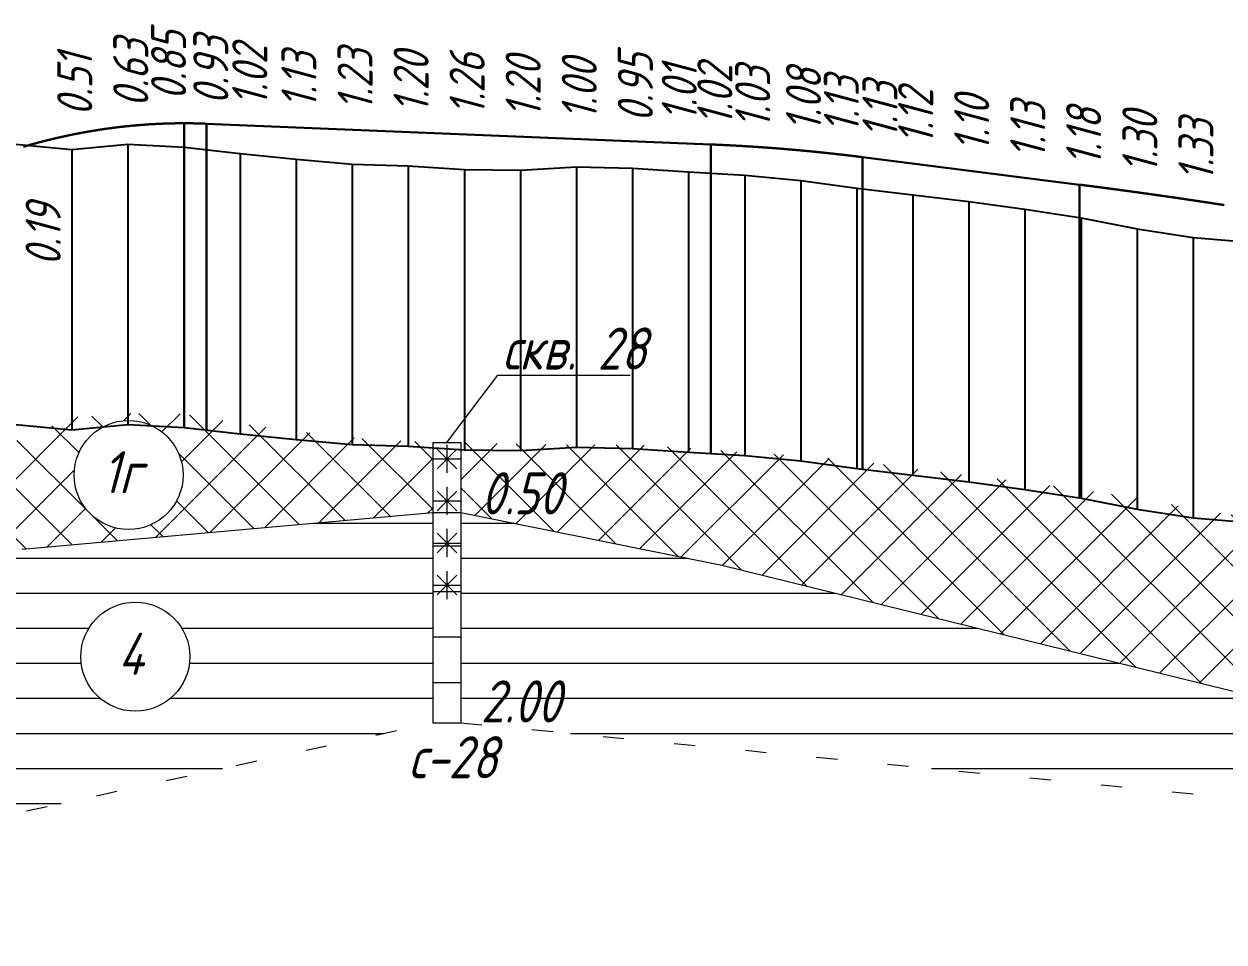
# Model space of a CAD drawing. Extents: x 2172 to 5772, y -842 to -248.
# Drawn here: x 4177.2 to 4262.8, y -535.3 to -469.8 of the extents above; entities that cross this region are included whole.
import ezdxf

# ---------------------------------------------------------------- set-up
doc = ezdxf.new("R2010")
doc.units = 0
doc.header["$MEASUREMENT"] = 0
doc.linetypes.add('CONTI', pattern=[0])
doc.linetypes.add('STROT', pattern=[1.7, 0.5, -1.2])
doc.layers.add('геология', color=7, linetype='CONTINUOUS', lineweight=20)
doc.layers.add('КРАСНЫЙ_ПРОФИЛЬ', color=1, linetype='CONTINUOUS', lineweight=30)
doc.layers.add('РАБОЧИЕ_ОТМЕТКИ', color=1, linetype='CONTINUOUS')
doc.layers.add('ЧЕРНЫЙ_ПРОФИЛЬ', color=7, linetype='CONTINUOUS')
doc.styles.add('ГОСТ', font='gost.TTF', dxfattribs={"oblique": 15, "height": 1})
pattern_1 = [(45, (2171.596, -930.374), (-1.767767, 1.767767), []), (135, (2171.596, -930.374), (-1.767767, -1.767767), [])]

msp = doc.modelspace()

# ---------------------------------------------------------------- hatches: boundary and pattern name
at = {"layer": 'геология', "linetype": 'Continuous'}
h = msp.add_hatch(dxfattribs=at)
h.set_pattern_fill('ANSI37', color=1, scale=20, style=0)
h.set_pattern_definition(pattern_1)
edge = h.paths.add_edge_path()
edge.add_arc((4184.64, -501.943), 3.89, 0, 360)
h.paths.add_polyline_path([(4206.34, -499.612), (4204.596, -499.543), (4200.596, -499.283), (4196.596, -498.823), (4192.596, -498.273), (4188.596, -497.573), (4184.596, -497.553), (4180.596, -497.833), (4176.596, -499.503), (4172.596, -501.773), (4168.596, -503.503), (4164.596, -505.423), (4160.596, -507.373), (4156.596, -508.833), (4152.596, -510.323), (4148.596, -511.893), (4147.966, -512.128), (4147.46, -512.401), (4147.46, -514.401), (4160.379, -511.776), (4177.043, -507.226), (4206.34, -504.612)])
h = msp.add_hatch(dxfattribs=at)
h.set_pattern_fill('ANSI37', color=1, scale=20, style=0)
h.set_pattern_definition(pattern_1)
h.paths.add_polyline_path([(4267.378, -505.253), (4264.596, -505.003), (4260.596, -504.333), (4256.596, -503.603), (4252.596, -502.973), (4248.596, -502.453), (4244.596, -501.983), (4240.596, -501.473), (4236.596, -500.943), (4232.596, -500.573), (4228.596, -500.323), (4224.596, -500.013), (4220.596, -499.773), (4216.596, -499.803), (4212.596, -499.733), (4208.596, -499.643), (4208.34, -499.637), (4208.34, -504.612), (4226.977, -508.369), (4267.378, -518.343)])
h.paths.add_polyline_path([(4292.596, -510.303), (4288.596, -509.363), (4284.596, -508.403), (4280.596, -507.463), (4276.596, -506.513), (4272.596, -505.843), (4269.378, -505.457), (4269.378, -518.343), (4296.619, -522.645, -0.307915), (4300.942, -523.328), (4327.219, -527.478), (4327.219, -513.41), (4324.596, -513.233), (4320.596, -513.053), (4316.596, -512.943), (4312.596, -512.663), (4308.596, -512.343), (4304.596, -511.913), (4300.596, -511.553), (4296.596, -511.123)])
h.paths.add_polyline_path([(4302.136, -516.888, -1), (4294.356, -516.888, -1)], flags=16)
h.paths.add_polyline_path([(4356.596, -515.563), (4352.596, -515.393), (4348.596, -515.303), (4344.596, -515.113), (4340.596, -514.873), (4336.596, -514.453), (4332.596, -513.993), (4329.219, -513.579), (4329.219, -527.478), (4356.596, -525.134)])
h.paths.add_polyline_path([(4209.016, -505.499), (4217.541, -505.499), (4217.541, -500.995), (4209.016, -500.995)], flags=25)
h.paths.add_polyline_path([(4295.605, -518.936), (4300.911, -518.936), (4300.911, -514.436), (4295.605, -514.436)], flags=8)
h.paths.add_polyline_path([(4270.054, -518.96), (4277.935, -518.96), (4277.935, -514.457), (4270.054, -514.457)], flags=25)
h.paths.add_polyline_path([(4329.895, -528.141), (4337.99, -528.141), (4337.99, -523.638), (4329.895, -523.638)], flags=9)
h = msp.add_hatch(dxfattribs=at)
h.set_pattern_fill('ANSI31', scale=20, angle=135, style=0)
h.set_pattern_definition([(180, (2171.596, -930.374), (-4e-16, -2.5), [])])
h.paths.add_polyline_path([(4356.596, -525.134), (4329.219, -527.478), (4329.219, -533.478), (4356.596, -535.259)])
h.paths.add_polyline_path([(4327.219, -527.478), (4300.942, -523.328, -0.207078), (4302.169, -526.164, -0.285159), (4300.004, -529.65), (4327.219, -533.478)])
h.paths.add_polyline_path([(4296.619, -522.645), (4269.378, -518.343), (4269.378, -525.343), (4295.658, -529.039, -0.210979), (4294.388, -526.164, -0.290268)])
h.paths.add_polyline_path([(4226.977, -508.369), (4208.34, -504.612), (4208.34, -519.612), (4267.378, -525.343), (4267.378, -518.343)])
h.paths.add_polyline_path([(4206.34, -504.612), (4177.043, -507.226), (4147.46, -519.401), (4147.46, -532.401), (4206.34, -519.612)])
h.paths.add_polyline_path([(4181.228, -514.904, -1), (4189.009, -514.904, -1)], flags=16)
h.paths.add_polyline_path([(4329.895, -534.211), (4338.635, -534.211), (4338.635, -529.705), (4329.895, -529.705)], flags=25)
h.paths.add_polyline_path([(4329.895, -528.141), (4337.99, -528.141), (4337.99, -523.638), (4329.895, -523.638)], flags=9)
h.paths.add_polyline_path([(4270.054, -526.077), (4278.794, -526.077), (4278.794, -521.57), (4270.054, -521.57)], flags=25)
h.paths.add_polyline_path([(4209.016, -520.345), (4217.756, -520.345), (4217.756, -515.839), (4209.016, -515.839)], flags=25)
h.paths.add_polyline_path([(4183.133, -516.953), (4187.368, -516.953), (4187.368, -512.45), (4183.133, -512.45)], flags=8)
h.paths.add_polyline_path([(4148.136, -520.406), (4156.875, -520.406), (4156.875, -515.902), (4148.136, -515.902)], flags=24)
h.paths.add_polyline_path([(4148.136, -533.135), (4156.876, -533.135), (4156.876, -528.628), (4148.136, -528.628)], flags=9)
h = msp.add_hatch(dxfattribs=at)
h.set_pattern_fill('ANSI31', scale=26, angle=135, style=0)
h.set_pattern_definition([(180, (5857.5143, -2963.9997), (-7e-16, -3.25), [])])
h.paths.add_polyline_path([(4208.34, -504.612), (4206.34, -504.612), (4206.34, -519.612), (4208.34, -519.612)])

# ---------------------------------------------------------------- linework, layer by layer
at = {"layer": 'геология', "color": 7, "linetype": 'Continuous'}
for p, q in [((4207.34, -499.612), (4210.986, -494.811)), ((4210.986, -494.811), (4220.431, -494.811)), ((4206.34, -499.612), (4208.34, -499.612)), ((4177.043, -507.226), (4206.34, -504.612)), ((4206.34, -504.612), (4208.34, -504.612)), ((4206.34, -504.612), (4208.34, -504.612)), ((4208.34, -504.612), (4226.977, -508.369)), ((4226.977, -508.369), (4267.378, -518.343)), ((4206.34, -519.612), (4208.34, -519.612)), ((4206.34, -519.612), (4208.34, -519.612)), ((4206.34, -519.612), (4208.34, -519.612))]:
    msp.add_line(p, q, dxfattribs=at)
at = {"layer": 'геология', "color": 7, "linetype": 'Continuous', "ltscale": 5}
for p, q in [((4206.34, -499.612), (4206.34, -519.612)), ((4208.34, -499.612), (4208.34, -519.612))]:
    msp.add_line(p, q, dxfattribs=at)
at = {"layer": 'геология', "color": 1, "linetype": 'Continuous'}
for p, q in [((4207.356, -499.794), (4207.356, -501.794)), ((4206.356, -500.794), (4208.356, -500.794)), ((4206.649, -501.502), (4208.064, -500.087)), ((4208.064, -501.502), (4206.649, -500.087)), ((4206.649, -504.502), (4208.064, -503.087)), ((4208.064, -504.502), (4206.649, -503.087)), ((4207.356, -502.794), (4207.356, -504.794)), ((4206.356, -503.794), (4208.356, -503.794)), ((4207.356, -505.794), (4207.356, -507.794)), ((4206.356, -506.794), (4208.356, -506.794)), ((4206.649, -507.502), (4208.064, -506.087)), ((4208.064, -507.502), (4206.649, -506.087)), ((4206.649, -510.502), (4208.064, -509.087)), ((4208.064, -510.502), (4206.649, -509.087)), ((4207.356, -508.794), (4207.356, -510.794)), ((4206.356, -509.794), (4208.356, -509.794))]:
    msp.add_line(p, q, dxfattribs=at)
at = {"layer": 'геология', "color": 7, "linetype": 'STROT', "ltscale": 3}
for p, q in [((4147.46, -532.401), (4206.34, -519.612)), ((4208.34, -519.612), (4267.378, -525.343))]:
    msp.add_line(p, q, dxfattribs=at)
at = {"layer": 'геология', "color": 7, "linetype": 'Continuous'}
for centre in [(4184.64, -501.943), (4185.119, -514.904)]:
    msp.add_circle(centre, 3.89, dxfattribs=at)
at = {"layer": 'КРАСНЫЙ_ПРОФИЛЬ'}
for p, q in [((4188.597, -476.847), (4188.597, -498.558)), ((4190.207, -476.88), (4190.207, -498.743)), ((4190.207, -476.88), (4226.172, -478.358)), ((4226.172, -478.358), (4226.172, -500.405)), ((4237.002, -479.267), (4237.002, -501.522)), ((4237.002, -479.267), (4252.492, -481.23)), ((4252.492, -481.23), (4252.492, -503.597))]:
    msp.add_line(p, q, dxfattribs=at)
for points in [[(4177.149, -478.519), (4177.189, -478.507), (4177.229, -478.495), (4177.269, -478.484), (4177.309, -478.472), (4177.349, -478.461), (4177.389, -478.449), (4177.429, -478.438), (4177.469, -478.427), (4177.508, -478.415), (4177.548, -478.404), (4177.588, -478.393), (4177.628, -478.382), (4177.668, -478.371), (4177.708, -478.359), (4177.748, -478.348), (4177.788, -478.337), (4177.828, -478.326), (4177.868, -478.315), (4177.908, -478.304), (4177.948, -478.294), (4177.988, -478.283), (4178.028, -478.272), (4178.068, -478.261), (4178.107, -478.251), (4178.147, -478.24), (4178.187, -478.229), (4178.227, -478.219), (4178.267, -478.208), (4178.307, -478.198), (4178.347, -478.187), (4178.387, -478.177), (4178.427, -478.166), (4178.467, -478.156), (4178.507, -478.146), (4178.547, -478.135), (4178.587, -478.125), (4178.627, -478.115), (4178.667, -478.105), (4178.706, -478.095), (4178.746, -478.085), (4178.786, -478.075), (4178.826, -478.065), (4178.866, -478.055), (4178.906, -478.045), (4178.946, -478.035), (4178.986, -478.025), (4179.026, -478.015), (4179.066, -478.006), (4179.106, -477.996), (4179.146, -477.986), (4179.186, -477.977), (4179.226, -477.967), (4179.266, -477.958), (4179.305, -477.948), (4179.345, -477.939), (4179.385, -477.929), (4179.425, -477.92), (4179.465, -477.911), (4179.505, -477.901), (4179.545, -477.892), (4179.585, -477.883), (4179.625, -477.874), (4179.665, -477.865), (4179.705, -477.856), (4179.745, -477.847), (4179.785, -477.838), (4179.825, -477.829), (4179.865, -477.82), (4179.904, -477.811), (4179.944, -477.802), (4179.984, -477.793), (4180.024, -477.784), (4180.064, -477.776), (4180.104, -477.767), (4180.144, -477.758), (4180.184, -477.75), (4180.224, -477.741), (4180.264, -477.733), (4180.304, -477.724), (4180.344, -477.716), (4180.384, -477.707), (4180.424, -477.699), (4180.464, -477.691), (4180.499, -477.683), (4180.504, -477.683), (4180.543, -477.674), (4180.583, -477.666), (4180.623, -477.658), (4180.663, -477.65), (4180.703, -477.642), (4180.743, -477.634), (4180.783, -477.626), (4180.823, -477.618), (4180.863, -477.61), (4180.903, -477.602), (4180.943, -477.594), (4180.983, -477.587), (4181.023, -477.579), (4181.063, -477.571), (4181.103, -477.563), (4181.142, -477.556), (4181.182, -477.548), (4181.222, -477.541), (4181.262, -477.533), (4181.302, -477.526), (4181.342, -477.518), (4181.382, -477.511), (4181.422, -477.504), (4181.462, -477.496), (4181.502, -477.489), (4181.542, -477.482), (4181.582, -477.475), (4181.622, -477.468), (4181.662, -477.461), (4181.702, -477.453), (4181.741, -477.446), (4181.781, -477.44), (4181.821, -477.433), (4181.861, -477.426), (4181.901, -477.419), (4181.941, -477.412), (4181.981, -477.405), (4182.021, -477.399), (4182.061, -477.392), (4182.101, -477.385), (4182.141, -477.379), (4182.181, -477.372), (4182.221, -477.366), (4182.261, -477.359), (4182.301, -477.353), (4182.34, -477.346), (4182.38, -477.34), (4182.42, -477.334), (4182.46, -477.327), (4182.5, -477.321), (4182.54, -477.315), (4182.58, -477.309), (4182.62, -477.303), (4182.66, -477.297), (4182.7, -477.291), (4182.74, -477.285), (4182.78, -477.279), (4182.82, -477.273), (4182.86, -477.267), (4182.9, -477.261), (4182.939, -477.255), (4182.979, -477.25), (4183.019, -477.244), (4183.059, -477.238), (4183.099, -477.233), (4183.139, -477.227), (4183.179, -477.221), (4183.219, -477.216), (4183.259, -477.21), (4183.299, -477.205), (4183.339, -477.2), (4183.379, -477.194), (4183.419, -477.189), (4183.459, -477.184), (4183.499, -477.179), (4183.538, -477.173), (4183.578, -477.168), (4183.618, -477.163), (4183.658, -477.158), (4183.698, -477.153), (4183.738, -477.148), (4183.778, -477.143), (4183.818, -477.138), (4183.858, -477.133), (4183.898, -477.129), (4183.938, -477.124), (4183.978, -477.119), (4184.018, -477.114), (4184.058, -477.11), (4184.098, -477.105), (4184.137, -477.101), (4184.177, -477.096), (4184.217, -477.092), (4184.257, -477.087), (4184.297, -477.083), (4184.337, -477.078), (4184.377, -477.074), (4184.417, -477.07), (4184.457, -477.066), (4184.497, -477.061), (4184.499, -477.061), (4184.537, -477.057), (4184.577, -477.053), (4184.617, -477.049), (4184.657, -477.045), (4184.697, -477.041), (4184.737, -477.037), (4184.776, -477.033), (4184.816, -477.029), (4184.856, -477.025), (4184.896, -477.022), (4184.936, -477.018), (4184.976, -477.014), (4185.016, -477.011), (4185.056, -477.007), (4185.096, -477.003), (4185.136, -477), (4185.176, -476.996), (4185.216, -476.993), (4185.256, -476.989), (4185.296, -476.986), (4185.336, -476.983), (4185.375, -476.979), (4185.415, -476.976), (4185.455, -476.973), (4185.495, -476.97), (4185.535, -476.967), (4185.575, -476.963), (4185.615, -476.96), (4185.655, -476.957), (4185.695, -476.954), (4185.735, -476.951), (4185.775, -476.949), (4185.815, -476.946), (4185.855, -476.943), (4185.895, -476.94), (4185.935, -476.937), (4185.974, -476.935), (4186.014, -476.932), (4186.054, -476.929), (4186.094, -476.927), (4186.134, -476.924), (4186.174, -476.922), (4186.214, -476.919), (4186.254, -476.917), (4186.294, -476.915), (4186.334, -476.912), (4186.374, -476.91), (4186.414, -476.908), (4186.454, -476.906), (4186.494, -476.903), (4186.534, -476.901), (4186.573, -476.899), (4186.613, -476.897), (4186.653, -476.895), (4186.693, -476.893), (4186.733, -476.891), (4186.773, -476.889), (4186.813, -476.888), (4186.853, -476.886), (4186.893, -476.884), (4186.933, -476.882), (4186.973, -476.881), (4187.013, -476.879), (4187.053, -476.877), (4187.093, -476.876), (4187.133, -476.874), (4187.172, -476.873), (4187.212, -476.871), (4187.252, -476.87), (4187.292, -476.869), (4187.332, -476.867), (4187.372, -476.866), (4187.412, -476.865), (4187.452, -476.864), (4187.492, -476.863), (4187.532, -476.861), (4187.572, -476.86), (4187.612, -476.859), (4187.652, -476.858), (4187.692, -476.857), (4187.732, -476.857), (4187.771, -476.856), (4187.811, -476.855), (4187.851, -476.854), (4187.891, -476.853), (4187.931, -476.853), (4187.971, -476.852), (4188.011, -476.851), (4188.051, -476.851), (4188.091, -476.85), (4188.131, -476.85), (4188.171, -476.849), (4188.211, -476.849), (4188.251, -476.848), (4188.291, -476.848), (4188.331, -476.848), (4188.37, -476.848), (4188.41, -476.847), (4188.45, -476.847), (4188.49, -476.847), (4188.499, -476.847), (4188.53, -476.847), (4188.57, -476.847), (4188.61, -476.847), (4188.65, -476.847), (4188.69, -476.847), (4188.73, -476.847), (4188.77, -476.847), (4188.81, -476.848), (4188.85, -476.848), (4188.89, -476.848), (4188.93, -476.848), (4188.97, -476.849), (4189.009, -476.849), (4189.049, -476.85), (4189.089, -476.85), (4189.129, -476.851), (4189.169, -476.851), (4189.209, -476.852), (4189.249, -476.852), (4189.289, -476.853), (4189.329, -476.854), (4189.369, -476.855), (4189.409, -476.855), (4189.449, -476.856), (4189.489, -476.857), (4189.529, -476.858), (4189.569, -476.859), (4189.608, -476.86), (4189.648, -476.861), (4189.688, -476.862), (4189.728, -476.863), (4189.768, -476.864), (4189.808, -476.866), (4189.848, -476.867), (4189.888, -476.868), (4189.928, -476.87), (4189.968, -476.871), (4190.008, -476.872), (4190.048, -476.874), (4190.088, -476.875), (4190.128, -476.877), (4190.168, -476.878), (4190.207, -476.88)], [(4226.172, -478.358), (4226.212, -478.359), (4226.252, -478.361), (4226.291, -478.363), (4226.331, -478.364), (4226.371, -478.366), (4226.411, -478.368), (4226.451, -478.37), (4226.491, -478.371), (4226.531, -478.373), (4226.571, -478.375), (4226.611, -478.377), (4226.651, -478.378), (4226.691, -478.38), (4226.731, -478.382), (4226.771, -478.384), (4226.811, -478.386), (4226.851, -478.388), (4226.891, -478.389), (4226.931, -478.391), (4226.971, -478.393), (4227.011, -478.395), (4227.051, -478.397), (4227.091, -478.399), (4227.131, -478.401), (4227.171, -478.403), (4227.211, -478.405), (4227.251, -478.407), (4227.291, -478.409), (4227.331, -478.411), (4227.371, -478.413), (4227.411, -478.415), (4227.451, -478.417), (4227.49, -478.419), (4227.53, -478.421), (4227.57, -478.423), (4227.61, -478.425), (4227.65, -478.427), (4227.69, -478.429), (4227.73, -478.431), (4227.77, -478.434), (4227.81, -478.436), (4227.85, -478.438), (4227.89, -478.44), (4227.93, -478.442), (4227.97, -478.444), (4228.01, -478.447), (4228.05, -478.449), (4228.09, -478.451), (4228.13, -478.453), (4228.17, -478.456), (4228.21, -478.458), (4228.25, -478.46), (4228.29, -478.463), (4228.33, -478.465), (4228.37, -478.467), (4228.41, -478.47), (4228.45, -478.472), (4228.49, -478.474), (4228.499, -478.475), (4228.53, -478.477), (4228.57, -478.479), (4228.61, -478.481), (4228.65, -478.484), (4228.689, -478.486), (4228.729, -478.489), (4228.769, -478.491), (4228.809, -478.494), (4228.849, -478.496), (4228.889, -478.499), (4228.929, -478.501), (4228.969, -478.504), (4229.009, -478.506), (4229.049, -478.509), (4229.089, -478.511), (4229.129, -478.514), (4229.169, -478.516), (4229.209, -478.519), (4229.249, -478.522), (4229.289, -478.524), (4229.329, -478.527), (4229.369, -478.53), (4229.409, -478.532), (4229.449, -478.535), (4229.489, -478.538), (4229.529, -478.54), (4229.569, -478.543), (4229.609, -478.546), (4229.649, -478.548), (4229.689, -478.551), (4229.729, -478.554), (4229.769, -478.557), (4229.809, -478.56), (4229.848, -478.562), (4229.888, -478.565), (4229.928, -478.568), (4229.968, -478.571), (4230.008, -478.574), (4230.048, -478.577), (4230.088, -478.579), (4230.128, -478.582), (4230.168, -478.585), (4230.208, -478.588), (4230.248, -478.591), (4230.288, -478.594), (4230.328, -478.597), (4230.368, -478.6), (4230.408, -478.603), (4230.448, -478.606), (4230.488, -478.609), (4230.528, -478.612), (4230.568, -478.615), (4230.608, -478.618), (4230.648, -478.621), (4230.688, -478.624), (4230.728, -478.627), (4230.768, -478.63), (4230.808, -478.633), (4230.848, -478.636), (4230.888, -478.64), (4230.928, -478.643), (4230.968, -478.646), (4231.008, -478.649), (4231.047, -478.652), (4231.087, -478.655), (4231.127, -478.659), (4231.167, -478.662), (4231.207, -478.665), (4231.247, -478.668), (4231.287, -478.671), (4231.327, -478.675), (4231.367, -478.678), (4231.407, -478.681), (4231.447, -478.685), (4231.487, -478.688), (4231.527, -478.691), (4231.567, -478.695), (4231.607, -478.698), (4231.647, -478.701), (4231.687, -478.705), (4231.727, -478.708), (4231.767, -478.711), (4231.807, -478.715), (4231.847, -478.718), (4231.887, -478.722), (4231.927, -478.725), (4231.967, -478.729), (4232.007, -478.732), (4232.047, -478.736), (4232.087, -478.739), (4232.127, -478.743), (4232.167, -478.746), (4232.206, -478.75), (4232.246, -478.753), (4232.286, -478.757), (4232.326, -478.76), (4232.366, -478.764), (4232.406, -478.768), (4232.446, -478.771), (4232.486, -478.775), (4232.499, -478.776), (4232.526, -478.779), (4232.566, -478.782), (4232.606, -478.786), (4232.646, -478.79), (4232.686, -478.793), (4232.726, -478.797), (4232.766, -478.801), (4232.806, -478.804), (4232.846, -478.808), (4232.886, -478.812), (4232.926, -478.816), (4232.966, -478.819), (4233.006, -478.823), (4233.046, -478.827), (4233.086, -478.831), (4233.126, -478.835), (4233.166, -478.839), (4233.206, -478.842), (4233.246, -478.846), (4233.286, -478.85), (4233.326, -478.854), (4233.366, -478.858), (4233.405, -478.862), (4233.445, -478.866), (4233.485, -478.87), (4233.525, -478.874), (4233.565, -478.878), (4233.605, -478.882), (4233.645, -478.886), (4233.685, -478.89), (4233.725, -478.894), (4233.765, -478.898), (4233.805, -478.902), (4233.845, -478.906), (4233.885, -478.91), (4233.925, -478.914), (4233.965, -478.918), (4234.005, -478.922), (4234.045, -478.926), (4234.085, -478.931), (4234.125, -478.935), (4234.165, -478.939), (4234.205, -478.943), (4234.245, -478.947), (4234.285, -478.951), (4234.325, -478.956), (4234.365, -478.96), (4234.405, -478.964), (4234.445, -478.968), (4234.485, -478.973), (4234.525, -478.977), (4234.564, -478.981), (4234.604, -478.985), (4234.644, -478.99), (4234.684, -478.994), (4234.724, -478.998), (4234.764, -479.003), (4234.804, -479.007), (4234.844, -479.012), (4234.884, -479.016), (4234.924, -479.02), (4234.964, -479.025), (4235.004, -479.029), (4235.044, -479.034), (4235.084, -479.038), (4235.124, -479.042), (4235.164, -479.047), (4235.204, -479.051), (4235.244, -479.056), (4235.284, -479.06), (4235.324, -479.065), (4235.364, -479.07), (4235.404, -479.074), (4235.444, -479.079), (4235.484, -479.083), (4235.524, -479.088), (4235.564, -479.092), (4235.604, -479.097), (4235.644, -479.102), (4235.684, -479.106), (4235.724, -479.111), (4235.763, -479.116), (4235.803, -479.12), (4235.843, -479.125), (4235.883, -479.13), (4235.923, -479.134), (4235.963, -479.139), (4236.003, -479.144), (4236.043, -479.149), (4236.083, -479.153), (4236.123, -479.158), (4236.163, -479.163), (4236.203, -479.168), (4236.243, -479.173), (4236.283, -479.177), (4236.323, -479.182), (4236.363, -479.187), (4236.403, -479.192), (4236.443, -479.197), (4236.483, -479.202), (4236.499, -479.204), (4236.523, -479.207), (4236.563, -479.212), (4236.603, -479.217), (4236.643, -479.222), (4236.683, -479.226), (4236.723, -479.231), (4236.763, -479.236), (4236.803, -479.241), (4236.843, -479.246), (4236.883, -479.251), (4236.922, -479.256), (4236.962, -479.262), (4237.002, -479.267)], [(4252.492, -481.23), (4252.499, -481.23), (4252.532, -481.235), (4252.572, -481.24), (4252.612, -481.245), (4252.652, -481.25), (4252.692, -481.255), (4252.732, -481.26), (4252.772, -481.265), (4252.812, -481.27), (4252.852, -481.275), (4252.892, -481.28), (4252.932, -481.286), (4252.972, -481.291), (4253.012, -481.296), (4253.052, -481.301), (4253.092, -481.306), (4253.132, -481.311), (4253.172, -481.316), (4253.212, -481.321), (4253.252, -481.327), (4253.292, -481.332), (4253.332, -481.337), (4253.372, -481.342), (4253.412, -481.347), (4253.452, -481.352), (4253.492, -481.358), (4253.531, -481.363), (4253.571, -481.368), (4253.611, -481.373), (4253.651, -481.378), (4253.691, -481.383), (4253.731, -481.389), (4253.771, -481.394), (4253.811, -481.399), (4253.851, -481.404), (4253.891, -481.41), (4253.931, -481.415), (4253.971, -481.42), (4254.011, -481.425), (4254.051, -481.43), (4254.091, -481.436), (4254.131, -481.441), (4254.171, -481.446), (4254.211, -481.451), (4254.251, -481.457), (4254.291, -481.462), (4254.331, -481.467), (4254.371, -481.472), (4254.411, -481.478), (4254.451, -481.483), (4254.491, -481.488), (4254.531, -481.494), (4254.571, -481.499), (4254.61, -481.504), (4254.65, -481.51), (4254.69, -481.515), (4254.73, -481.52), (4254.77, -481.525), (4254.81, -481.531), (4254.85, -481.536), (4254.89, -481.541), (4254.93, -481.547), (4254.97, -481.552), (4255.01, -481.557), (4255.05, -481.563), (4255.09, -481.568), (4255.13, -481.573), (4255.17, -481.579), (4255.21, -481.584), (4255.25, -481.59), (4255.29, -481.595), (4255.33, -481.6), (4255.37, -481.606), (4255.41, -481.611), (4255.45, -481.616), (4255.49, -481.622), (4255.53, -481.627), (4255.57, -481.633), (4255.61, -481.638), (4255.65, -481.644), (4255.689, -481.649), (4255.729, -481.654), (4255.769, -481.66), (4255.809, -481.665), (4255.849, -481.671), (4255.889, -481.676), (4255.929, -481.682), (4255.969, -481.687), (4256.009, -481.692), (4256.049, -481.698), (4256.089, -481.703), (4256.129, -481.709), (4256.169, -481.714), (4256.209, -481.72), (4256.249, -481.725), (4256.289, -481.731), (4256.329, -481.736), (4256.369, -481.742), (4256.409, -481.747), (4256.449, -481.753), (4256.489, -481.758), (4256.499, -481.76), (4256.529, -481.764), (4256.569, -481.769), (4256.609, -481.775), (4256.649, -481.78), (4256.689, -481.786), (4256.729, -481.791), (4256.769, -481.797), (4256.808, -481.802), (4256.848, -481.808), (4256.888, -481.814), (4256.928, -481.819), (4256.968, -481.825), (4257.008, -481.83), (4257.048, -481.836), (4257.088, -481.841), (4257.128, -481.847), (4257.168, -481.853), (4257.208, -481.858), (4257.248, -481.864), (4257.288, -481.869), (4257.328, -481.875), (4257.368, -481.88), (4257.408, -481.886), (4257.448, -481.892), (4257.488, -481.897), (4257.528, -481.903), (4257.568, -481.909), (4257.608, -481.914), (4257.648, -481.92), (4257.688, -481.925), (4257.728, -481.931), (4257.768, -481.937), (4257.808, -481.942), (4257.848, -481.948), (4257.887, -481.954), (4257.927, -481.959), (4257.967, -481.965), (4258.007, -481.971), (4258.047, -481.976), (4258.087, -481.982), (4258.127, -481.988), (4258.167, -481.994), (4258.207, -481.999), (4258.247, -482.005), (4258.287, -482.011), (4258.327, -482.016), (4258.367, -482.022), (4258.407, -482.028), (4258.447, -482.033), (4258.487, -482.039), (4258.527, -482.045), (4258.567, -482.051), (4258.607, -482.056), (4258.647, -482.062), (4258.687, -482.068), (4258.727, -482.074), (4258.767, -482.079), (4258.807, -482.085), (4258.847, -482.091), (4258.887, -482.097), (4258.927, -482.103), (4258.967, -482.108), (4259.006, -482.114), (4259.046, -482.12), (4259.086, -482.126), (4259.126, -482.131), (4259.166, -482.137), (4259.206, -482.143), (4259.246, -482.149), (4259.286, -482.155), (4259.326, -482.161), (4259.366, -482.166), (4259.406, -482.172), (4259.446, -482.178), (4259.486, -482.184), (4259.526, -482.19), (4259.566, -482.196), (4259.606, -482.201), (4259.646, -482.207), (4259.686, -482.213), (4259.726, -482.219), (4259.766, -482.225), (4259.806, -482.231), (4259.846, -482.237), (4259.886, -482.243), (4259.926, -482.248), (4259.966, -482.254), (4260.006, -482.26), (4260.046, -482.266), (4260.085, -482.272), (4260.125, -482.278), (4260.165, -482.284), (4260.205, -482.29), (4260.245, -482.296), (4260.285, -482.302), (4260.325, -482.308), (4260.365, -482.313), (4260.405, -482.319), (4260.445, -482.325), (4260.485, -482.331), (4260.499, -482.333), (4260.525, -482.337), (4260.565, -482.343), (4260.605, -482.349), (4260.645, -482.355), (4260.685, -482.361), (4260.725, -482.367), (4260.765, -482.373), (4260.805, -482.379), (4260.845, -482.385), (4260.885, -482.391), (4260.925, -482.397), (4260.965, -482.403), (4261.005, -482.409), (4261.045, -482.415), (4261.085, -482.421), (4261.125, -482.427), (4261.165, -482.433), (4261.204, -482.439), (4261.244, -482.445), (4261.284, -482.451), (4261.324, -482.457), (4261.364, -482.463), (4261.404, -482.469), (4261.444, -482.475), (4261.484, -482.482), (4261.524, -482.488), (4261.564, -482.494), (4261.604, -482.5), (4261.644, -482.506), (4261.684, -482.512), (4261.724, -482.518), (4261.764, -482.524), (4261.804, -482.53), (4261.844, -482.536), (4261.884, -482.542), (4261.924, -482.549), (4261.964, -482.555), (4262.004, -482.561), (4262.044, -482.567), (4262.084, -482.573), (4262.124, -482.579), (4262.164, -482.585), (4262.204, -482.591), (4262.244, -482.598), (4262.283, -482.604), (4262.323, -482.61), (4262.363, -482.616), (4262.403, -482.622), (4262.443, -482.628), (4262.483, -482.635), (4262.523, -482.641), (4262.563, -482.647), (4262.603, -482.653), (4262.643, -482.659), (4262.683, -482.665), (4262.723, -482.672), (4262.763, -482.678), (4262.803, -482.684)]]:
    msp.add_lwpolyline(points, dxfattribs=at)
at = {"layer": 'ЧЕРНЫЙ_ПРОФИЛЬ'}
for p, q in [((4176.596, -478.333), (4180.596, -478.714)), ((4180.596, -478.714), (4184.596, -478.337)), ((4184.596, -478.337), (4184.596, -498.337)), ((4184.596, -478.337), (4188.596, -478.555)), ((4188.596, -478.555), (4188.596, -498.555)), ((4188.596, -478.555), (4192.596, -479.014)), ((4180.596, -478.714), (4180.596, -498.714)), ((4192.596, -479.014), (4192.596, -499.014)), ((4192.596, -479.014), (4196.596, -479.415)), ((4196.596, -479.415), (4196.596, -499.415)), ((4196.596, -479.415), (4200.596, -479.763)), ((4200.596, -479.763), (4200.596, -499.763)), ((4200.596, -479.763), (4204.596, -479.879)), ((4204.596, -479.879), (4204.596, -499.879)), ((4204.596, -479.879), (4208.596, -480.149)), ((4208.596, -480.149), (4208.596, -500.149)), ((4208.596, -480.149), (4212.596, -480.201)), ((4212.596, -480.201), (4216.596, -479.964)), ((4212.596, -480.201), (4212.596, -500.201)), ((4216.596, -479.964), (4216.596, -499.964)), ((4216.596, -479.964), (4220.596, -480.04)), ((4220.596, -480.04), (4220.596, -500.04)), ((4220.596, -480.04), (4224.596, -480.316)), ((4224.596, -480.316), (4224.596, -500.316)), ((4224.596, -480.316), (4228.596, -480.547)), ((4228.596, -480.547), (4228.596, -500.547)), ((4228.596, -480.547), (4232.596, -480.937)), ((4232.596, -480.937), (4232.596, -500.937)), ((4232.596, -480.937), (4236.596, -481.469)), ((4236.596, -481.469), (4236.596, -501.469)), ((4236.596, -481.469), (4240.596, -481.95)), ((4240.596, -481.95), (4240.596, -501.95)), ((4240.596, -481.95), (4244.596, -482.429)), ((4244.596, -482.429), (4244.596, -502.429)), ((4244.596, -482.429), (4248.596, -482.981)), ((4248.596, -482.981), (4248.596, -502.981)), ((4248.596, -482.981), (4252.596, -483.605)), ((4252.596, -483.605), (4252.596, -503.605)), ((4252.596, -483.605), (4256.596, -484.368)), ((4256.596, -484.368), (4256.596, -504.368)), ((4256.596, -484.368), (4260.596, -484.996)), ((4260.596, -484.996), (4260.596, -504.996)), ((4260.596, -484.996), (4264.596, -485.333)), ((4176.596, -498.333), (4180.596, -498.714)), ((4180.596, -498.714), (4184.596, -498.337)), ((4184.596, -498.337), (4188.596, -498.555)), ((4188.596, -498.555), (4192.596, -499.014)), ((4192.596, -499.014), (4196.596, -499.415)), ((4196.596, -499.415), (4200.596, -499.763)), ((4200.596, -499.763), (4204.596, -499.879)), ((4204.596, -499.879), (4208.596, -500.149)), ((4212.596, -500.201), (4216.596, -499.964)), ((4216.596, -499.964), (4220.596, -500.04)), ((4208.596, -500.149), (4212.596, -500.201)), ((4220.596, -500.04), (4224.596, -500.316)), ((4224.596, -500.316), (4228.596, -500.547)), ((4228.596, -500.547), (4232.596, -500.937)), ((4232.596, -500.937), (4236.596, -501.469)), ((4236.596, -501.469), (4240.596, -501.95)), ((4240.596, -501.95), (4244.596, -502.429)), ((4244.596, -502.429), (4248.596, -502.981)), ((4248.596, -502.981), (4252.596, -503.605)), ((4252.596, -503.605), (4256.596, -504.368)), ((4256.596, -504.368), (4260.596, -504.996)), ((4260.596, -504.996), (4264.596, -505.333))]:
    msp.add_line(p, q, dxfattribs=at)

# ---------------------------------------------------------------- texts
at = {"layer": 'геология', "color": 7, "lineweight": -3, "style": 'ГОСТ', "oblique": 15}
for s, p in [('скв. 28', (4211.299, -494.422)), ('с-28', (4204.615, -523.581))]:
    msp.add_text(s, height=3, dxfattribs=at).set_placement(p)
at = {"layer": 'геология', "color": 7, "linetype": 'CONTI', "style": 'ГОСТ', "oblique": 15}
for s, p in [('1г', (4182.749, -503.241)), ('0.50', (4209.767, -504.748)), ('4', (4183.883, -516.203)), ('2.00', (4209.767, -519.594))]:
    msp.add_text(s, height=3, dxfattribs=at).set_placement(p)
at = {"layer": 'РАБОЧИЕ_ОТМЕТКИ', "style": 'ГОСТ', "oblique": 15}
for s, p in [('0.85', (4188.745, -475.21)), ('0.63', (4186.045, -475.715)), ('0.93', (4191.753, -475.534)), ('1.02', (4194.538, -475.623)), ('0.51', (4182.045, -476.338)), ('1.13', (4198.045, -475.793)), ('1.23', (4202.045, -475.957)), ('1.20', (4206.045, -476.121)), ('1.26', (4210.045, -476.286)), ('0.95', (4222.045, -476.779)), ('1.20', (4214.045, -476.45)), ('1.00', (4218.045, -476.615)), ('1.01', (4225.179, -476.709)), ('1.02', (4227.718, -477.012)), ('1.03', (4230.42, -477.209)), ('1.08', (4234.045, -477.43)), ('1.13', (4236.749, -477.532)), ('1.13', (4239.5, -477.925)), ('1.12', (4242.045, -478.364)), ('1.10', (4246.045, -478.871)), ('1.13', (4250.045, -479.378)), ('1.18', (4254.038, -479.884)), ('1.30', (4258.045, -480.414)), ('1.33', (4262.045, -480.988)), ('0.19', (4179.795, -487.035))]:
    msp.add_text(s, height=2.5, rotation=90, dxfattribs=at).set_placement(p)

doc.saveas('drawing.dxf')
